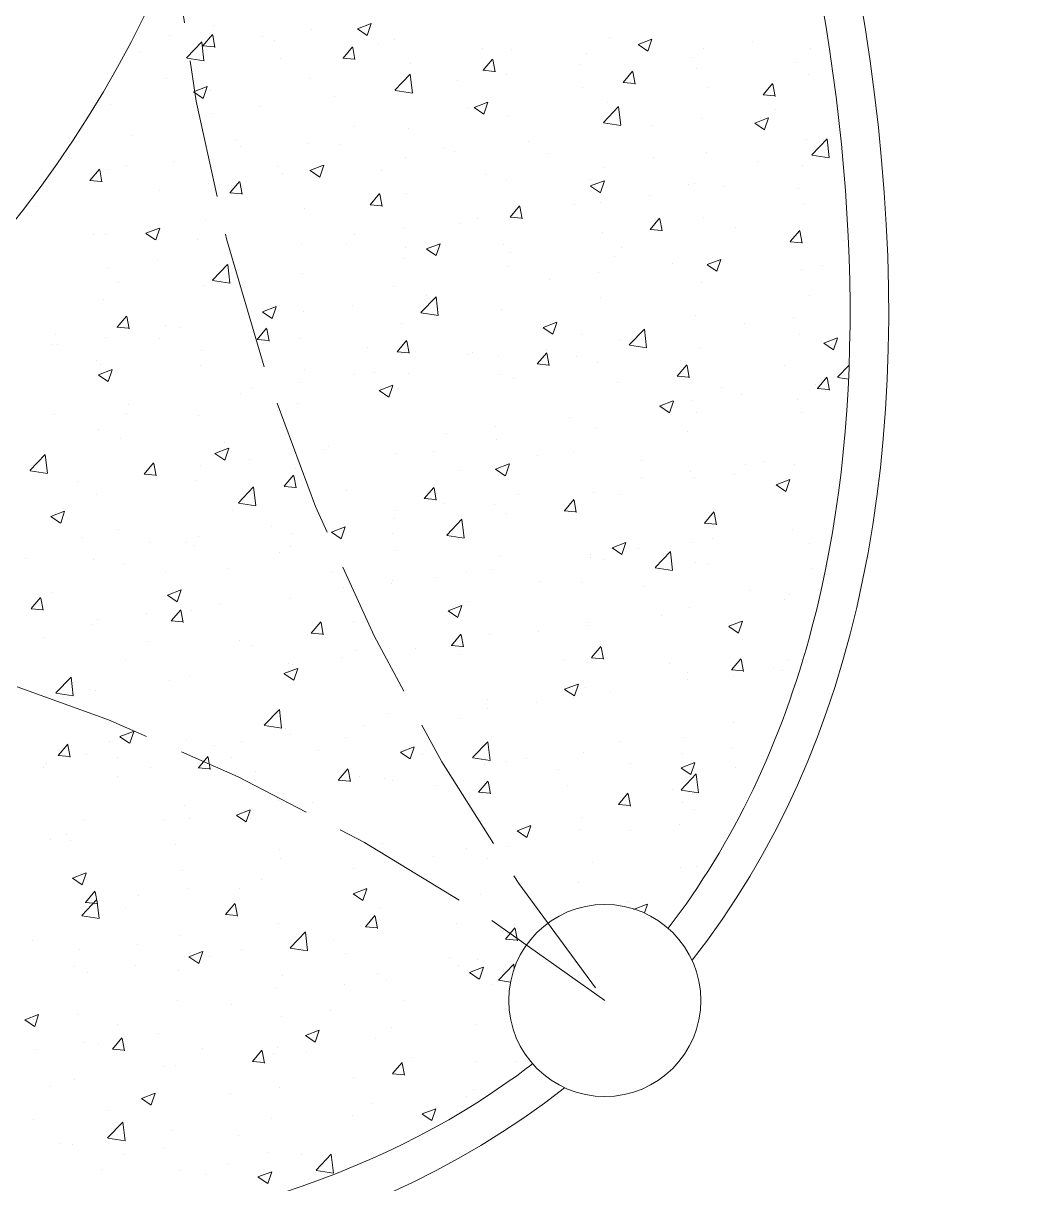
# Model space of a CAD drawing. Header units: millimetres. Extents: x 204 to 540, y 123 to 306.
# Drawn here: x 216.827 to 219.438, y 149.519 to 152.539 of the extents above; entities that cross this region are included whole.
import ezdxf

# ---------------------------------------------------------------- set-up
doc = ezdxf.new("R2010")
doc.units = ezdxf.units.MM
doc.header["$LTSCALE"] = 0.03
doc.linetypes.add('ACAD_ISO02W100', pattern=[15, 12, -3])
for name, color, linetype, lineweight in [('Detalles de pisos', 40, 'Continuous', 0), ('lockers', 253, 'Continuous', 0), ('Muros', 254, 'Continuous', 0), ('Proyeccion Trabes', 7, 'ACAD_ISO02W100', 0), ('Áreas verdes', 72, 'Continuous', 0)]:
    doc.layers.add(name, color=color, linetype=linetype, lineweight=lineweight)

msp = doc.modelspace()

# ---------------------------------------------------------------- linework, layer by layer
at = {"layer": 'Detalles de pisos'}
for start_param, end_param in [(3.200291, 4.225686), (8.340627, 9.36608)]:
    msp.add_ellipse((212.7542, 155.5825), major_axis=(-5.6569, 5.6569), ratio=0.5, start_param=start_param, end_param=end_param, dxfattribs=at)
for points, knots in [([(218.5052, 150.1843), (218.6743, 150.4046), (218.8, 150.6664), (219.0144, 151.4776), (219.0122, 152.0999), (218.7223, 153.4806), (218.435, 154.2381), (217.9602, 155.1285), (217.8938, 155.2479), (217.8245, 155.3675)], [3.207195, 3.207195, 3.207195, 3.207195, 3.424736, 3.424736, 3.7951, 3.7951, 4.165464, 4.165464, 4.222668, 4.222668, 4.222668, 4.222668]), ([(212.9692, 150.5127), (213.3021, 150.3197), (213.6341, 150.1484), (214.9129, 149.5729), (215.819, 149.3522), (217.185, 149.3626), (217.6968, 149.5094), (218.1084, 149.7985), (218.1306, 149.8148), (218.1524, 149.8315)], [8.343695, 8.343695, 8.343695, 8.343695, 8.502962, 8.502962, 8.967192, 8.967192, 9.337557, 9.337557, 9.359102, 9.359102, 9.359102, 9.359102])]:
    msp.add_open_spline(points, degree=3, knots=knots, dxfattribs=at)
at = {"layer": 'lockers'}
msp.add_arc((214.4513, 153.8854), 3, 225, 135, dxfattribs=at)
at = {"layer": 'Muros'}
msp.add_circle((218.3404, 149.9963), 0.25, dxfattribs=at)
at = {"layer": 'Proyeccion Trabes'}
for centre, radius, start, end in [((222.5246, 153.3085), 5.3364, 154.7777, 218.3646), ((215.0039, 145.6035), 5.5162, 52.7816, 114.0678)]:
    msp.add_arc(centre, radius, start, end, dxfattribs=at)
at = {"layer": 'Áreas verdes'}
for p, q in [((217.3213, 152.5324), (217.3213, 152.5324)), ((217.5772, 152.5226), (217.5772, 152.5226)), ((217.6969, 152.5249), (217.7324, 152.5385)), ((217.697, 152.5245), (217.7223, 152.5075)), ((217.7224, 152.5076), (217.7327, 152.5383)), ((218.9167, 152.5162), (218.9167, 152.5162)), ((217.2091, 152.507), (217.2091, 152.507)), ((217.2523, 152.4494), (217.2919, 152.4906)), ((217.2976, 152.442), (217.292, 152.4903)), ((217.2949, 152.4807), (217.3194, 152.5099)), ((217.326, 152.4765), (217.3202, 152.5083)), ((217.45, 152.5058), (217.45, 152.5058)), ((217.4803, 152.4955), (217.4803, 152.4955)), ((217.7514, 152.4841), (217.7514, 152.4841)), ((217.7921, 152.4983), (217.7921, 152.4983)), ((218.353, 152.5022), (218.353, 152.5022)), ((218.4269, 152.4842), (218.4625, 152.4979)), ((218.4271, 152.4839), (218.4523, 152.4668)), ((218.4525, 152.4669), (218.4628, 152.4976)), ((218.7243, 152.4908), (218.7243, 152.4908)), ((217.1292, 152.4636), (217.1292, 152.4636)), ((217.2946, 152.4805), (217.325, 152.4779)), ((217.6593, 152.4488), (217.6837, 152.478)), ((217.6904, 152.4446), (217.6845, 152.4765)), ((218.0226, 152.4726), (218.0226, 152.4726)), ((218.0964, 152.4697), (218.0964, 152.4697)), ((218.2938, 152.4612), (218.2938, 152.4612)), ((218.5971, 152.4741), (218.5971, 152.4741)), ((218.8749, 152.4731), (218.8749, 152.4731)), ((217.2526, 152.4486), (217.2978, 152.4416)), ((217.4958, 152.4475), (217.4958, 152.4475)), ((217.659, 152.4487), (217.6894, 152.446)), ((217.8356, 152.4339), (217.8356, 152.4339)), ((218.0236, 152.4169), (218.0481, 152.4461)), ((218.0548, 152.4127), (218.0489, 152.4446)), ((218.2763, 152.4319), (218.2763, 152.4319)), ((218.565, 152.4497), (218.565, 152.4497)), ((218.8362, 152.4382), (218.8362, 152.4382)), ((217.1996, 152.3966), (217.1996, 152.3966)), ((217.5717, 152.3958), (217.5717, 152.3958)), ((217.7945, 152.3653), (217.834, 152.4066)), ((217.8397, 152.358), (217.8341, 152.4062)), ((218.0234, 152.4168), (218.0537, 152.4141)), ((218.0839, 152.4065), (218.0839, 152.4065)), ((218.388, 152.385), (218.4125, 152.4142)), ((218.4191, 152.3809), (218.4133, 152.4127)), ((218.5786, 152.4222), (218.5786, 152.4222)), ((218.8715, 152.4069), (218.8715, 152.4069)), ((217.27, 152.361), (217.3056, 152.3747)), ((217.2956, 152.3437), (217.3059, 152.3744)), ((217.3152, 152.3633), (217.3152, 152.3633)), ((217.7948, 152.3646), (217.84, 152.3576)), ((217.9567, 152.3898), (217.9567, 152.3898)), ((218.2824, 152.3714), (218.2824, 152.3714)), ((218.3877, 152.3849), (218.4181, 152.3823)), ((218.6107, 152.3712), (218.6107, 152.3712)), ((218.7524, 152.3532), (218.7768, 152.3823)), ((218.7835, 152.349), (218.7776, 152.3808)), ((217.2702, 152.3607), (217.2954, 152.3437)), ((217.6359, 152.3476), (217.6359, 152.3476)), ((218.0001, 152.3204), (218.0357, 152.334)), ((218.0256, 152.3031), (218.0359, 152.3337)), ((218.3468, 152.3331), (218.3468, 152.3331)), ((218.7521, 152.353), (218.7825, 152.3504)), ((217.0543, 152.3275), (217.0543, 152.3275)), ((217.3163, 152.3055), (217.3163, 152.3055)), ((217.4435, 152.3222), (217.4435, 152.3222)), ((217.9861, 152.3205), (217.9861, 152.3205)), ((218.0002, 152.32), (218.0255, 152.303)), ((218.3366, 152.2812), (218.3762, 152.3225)), ((218.3819, 152.2739), (218.3763, 152.3221)), ((218.7831, 152.3158), (218.7831, 152.3158)), ((218.0902, 152.3005), (218.0902, 152.3005)), ((218.337, 152.2805), (218.3821, 152.2735)), ((218.4635, 152.2737), (218.4635, 152.2737)), ((218.5907, 152.2905), (218.5907, 152.2905)), ((218.7302, 152.2797), (218.7657, 152.2933)), ((218.7303, 152.2793), (218.7556, 152.2623)), ((218.7557, 152.2624), (218.766, 152.2931)), ((216.9955, 152.2632), (216.9955, 152.2632)), ((217.1102, 152.2474), (217.1102, 152.2474)), ((217.6898, 152.2697), (217.6898, 152.2697)), ((217.8294, 152.2648), (217.8294, 152.2648)), ((217.3813, 152.2359), (217.3813, 152.2359)), ((217.3936, 152.2188), (217.3936, 152.2188)), ((217.5656, 152.2267), (217.5656, 152.2267)), ((217.6525, 152.2245), (217.6525, 152.2245)), ((217.9237, 152.213), (217.9237, 152.213)), ((218.1427, 152.2315), (218.1427, 152.2315)), ((218.8653, 152.2378), (218.8653, 152.2378)), ((218.8788, 152.1972), (218.9184, 152.2384)), ((218.924, 152.1898), (218.9184, 152.238)), ((216.9461, 152.1906), (216.9461, 152.1906)), ((217.309, 152.1942), (217.309, 152.1942)), ((217.8231, 152.1894), (217.8231, 152.1894)), ((217.9503, 152.2062), (217.9503, 152.2062)), ((218.1949, 152.2016), (218.1949, 152.2016)), ((218.4661, 152.1901), (218.4661, 152.1901)), ((218.6045, 152.202), (218.6045, 152.202)), ((218.8791, 152.1964), (218.9243, 152.1894)), ((217.001, 152.1304), (217.0255, 152.1596)), ((217.0322, 152.1263), (217.0263, 152.1581)), ((217.0482, 152.1584), (217.0482, 152.1584)), ((217.0973, 152.168), (217.0973, 152.168)), ((217.2173, 152.1792), (217.2173, 152.1792)), ((217.4884, 152.1677), (217.4884, 152.1677)), ((217.5733, 152.1565), (217.6088, 152.1702)), ((217.5734, 152.1562), (217.5987, 152.1391)), ((217.5988, 152.1392), (217.6091, 152.1699)), ((217.7596, 152.1562), (217.7596, 152.1562)), ((218.3407, 152.164), (218.3407, 152.164)), ((218.7372, 152.1787), (218.7372, 152.1787)), ((218.8539, 152.17), (218.8539, 152.17)), ((217.0008, 152.1303), (217.0311, 152.1277)), ((217.3099, 152.1219), (217.3099, 152.1219)), ((217.3654, 152.0986), (217.3899, 152.1277)), ((217.3965, 152.0944), (217.3906, 152.1262)), ((217.5023, 152.1472), (217.5023, 152.1472)), ((218.0308, 152.1448), (218.0308, 152.1448)), ((218.0841, 152.1314), (218.0841, 152.1314)), ((218.302, 152.1333), (218.302, 152.1333)), ((218.3033, 152.1158), (218.3389, 152.1295)), ((218.3289, 152.0985), (218.3392, 152.1292)), ((218.5732, 152.1219), (218.5732, 152.1219)), ((217.1827, 152.1051), (217.1827, 152.1051)), ((217.3651, 152.0984), (217.3955, 152.0958)), ((217.7297, 152.0667), (217.7542, 152.0959)), ((217.7609, 152.0625), (217.755, 152.0943)), ((217.8232, 152.0957), (217.8232, 152.0957)), ((218.3035, 152.1155), (218.3287, 152.0984)), ((218.5576, 152.1191), (218.5576, 152.1191)), ((218.6494, 152.1155), (218.6494, 152.1155)), ((218.8443, 152.1104), (218.8443, 152.1104)), ((216.8619, 152.0629), (216.8619, 152.0629)), ((217.7295, 152.0666), (217.7599, 152.0639)), ((218.0941, 152.0348), (218.1186, 152.064)), ((218.1253, 152.0306), (218.1194, 152.0625)), ((218.2614, 152.0683), (218.2614, 152.0683)), ((218.3299, 152.0734), (218.3299, 152.0734)), ((218.457, 152.0901), (218.457, 152.0901)), ((218.8592, 152.0687), (218.8592, 152.0687)), ((217.5594, 152.0576), (217.5594, 152.0576)), ((218.009, 152.0311), (218.009, 152.0311)), ((218.0939, 152.0347), (218.1242, 152.032)), ((218.4585, 152.0029), (218.483, 152.0321)), ((218.4896, 151.9987), (218.4837, 152.0306)), ((218.5983, 152.0329), (218.5983, 152.0329)), ((217.1464, 151.9927), (217.182, 152.0063)), ((217.172, 151.9754), (217.1823, 152.0061)), ((217.3028, 152.0251), (217.3028, 152.0251)), ((217.8166, 152.0058), (217.8166, 152.0058)), ((217.9651, 152.0174), (217.9651, 152.0174)), ((218.4582, 152.0028), (218.4886, 152.0001)), ((218.6794, 152.0076), (218.6794, 152.0076)), ((218.8228, 151.971), (218.8473, 152.0002)), ((217.0091, 151.9892), (217.0091, 151.9892)), ((217.042, 151.9893), (217.042, 151.9893)), ((217.1466, 151.9923), (217.1718, 151.9753)), ((217.2803, 151.9777), (217.2803, 151.9777)), ((217.6895, 151.9891), (217.6895, 151.9891)), ((218.3345, 151.9948), (218.3345, 151.9948)), ((218.8226, 151.9709), (218.853, 151.9683)), ((218.854, 151.9669), (218.8481, 151.9987)), ((218.9638, 151.9741), (218.9638, 151.9741)), ((217.3686, 151.9468), (217.3686, 151.9468)), ((217.5514, 151.9663), (217.5514, 151.9663)), ((217.6689, 151.9666), (217.6689, 151.9666)), ((217.8226, 151.9548), (217.8226, 151.9548)), ((217.8765, 151.952), (217.9121, 151.9656)), ((217.8766, 151.9516), (217.9019, 151.9346)), ((217.902, 151.9347), (217.9123, 151.9654)), ((218.0779, 151.9623), (218.0779, 151.9623)), ((218.0938, 151.9434), (218.0938, 151.9434)), ((218.3831, 151.9567), (218.3831, 151.9567)), ((218.8366, 151.9573), (218.8366, 151.9573)), ((217.1762, 151.9215), (217.1762, 151.9215)), ((217.3197, 151.8705), (217.3592, 151.9117)), ((217.3649, 151.8631), (217.3593, 151.9113)), ((217.3726, 151.9157), (217.3726, 151.9157)), ((217.8171, 151.9266), (217.8171, 151.9266)), ((218.365, 151.9319), (218.365, 151.9319)), ((218.5158, 151.9151), (218.5158, 151.9151)), ((218.6066, 151.9113), (218.6421, 151.9249)), ((218.6067, 151.911), (218.632, 151.8939)), ((218.6321, 151.894), (218.6424, 151.9247)), ((218.6362, 151.9204), (218.6362, 151.9204)), ((217.0491, 151.9048), (217.0491, 151.9048)), ((217.5532, 151.8885), (217.5532, 151.8885)), ((218.0869, 151.9059), (218.0869, 151.9059)), ((218.3234, 151.8898), (218.3234, 151.8898)), ((218.853, 151.8996), (218.853, 151.8996)), ((218.9074, 151.909), (218.9074, 151.909)), ((217.0764, 151.8649), (217.0764, 151.8649)), ((217.2966, 151.8559), (217.2966, 151.8559)), ((217.32, 151.8697), (217.3652, 151.8627)), ((217.7906, 151.855), (217.7906, 151.855)), ((218.1962, 151.873), (218.1962, 151.873)), ((218.5922, 151.8638), (218.5922, 151.8638)), ((217.0358, 151.8202), (217.0358, 151.8202)), ((217.8618, 151.7864), (217.9014, 151.8276)), ((217.8754, 151.8308), (217.8754, 151.8308)), ((217.9071, 151.779), (217.9015, 151.8273)), ((218.3283, 151.8257), (218.3283, 151.8257)), ((218.8734, 151.8298), (218.8734, 151.8298)), ((217.4497, 151.7881), (217.4852, 151.8018)), ((217.4752, 151.7708), (217.4855, 151.8015)), ((217.4943, 151.8042), (217.4943, 151.8042)), ((217.5558, 151.7887), (217.5558, 151.7887)), ((217.683, 151.8054), (217.683, 151.8054)), ((218.0717, 151.7932), (218.0717, 151.7932)), ((217.0715, 151.7483), (217.096, 151.7775)), ((217.1026, 151.7442), (217.0968, 151.776)), ((217.4498, 151.7878), (217.4751, 151.7708)), ((217.8621, 151.7856), (217.9073, 151.7786)), ((218.1797, 151.7474), (218.2153, 151.7611)), ((218.2053, 151.7301), (218.2156, 151.7608)), ((218.5771, 151.779), (218.5771, 151.779)), ((218.8301, 151.7737), (218.8301, 151.7737)), ((216.9102, 151.7296), (216.9102, 151.7296)), ((217.0712, 151.7482), (217.1016, 151.7455)), ((217.1981, 151.7533), (217.1981, 151.7533)), ((217.235, 151.7465), (217.235, 151.7465)), ((217.4359, 151.7164), (217.4603, 151.7456)), ((217.467, 151.7123), (217.4611, 151.7441)), ((217.8109, 151.7574), (217.8109, 151.7574)), ((218.1799, 151.7471), (218.2051, 151.7301)), ((218.2809, 151.7281), (218.2809, 151.7281)), ((218.404, 151.7023), (218.4435, 151.7435)), ((218.4492, 151.6949), (218.4436, 151.7432)), ((218.703, 151.757), (218.703, 151.757)), ((218.8468, 151.7305), (218.8468, 151.7305)), ((216.9018, 151.7025), (216.9018, 151.7025)), ((216.9154, 151.7044), (216.9154, 151.7044)), ((217.0426, 151.7211), (217.0426, 151.7211)), ((217.1813, 151.7181), (217.1813, 151.7181)), ((217.4356, 151.7163), (217.466, 151.7137)), ((217.4525, 151.7067), (217.4525, 151.7067)), ((217.547, 151.7194), (217.547, 151.7194)), ((217.8002, 151.6846), (217.8247, 151.7138)), ((217.8314, 151.6804), (217.8255, 151.7122)), ((218.3821, 151.7147), (218.3821, 151.7147)), ((218.4043, 151.7015), (218.4495, 151.6945)), ((218.9098, 151.7068), (218.9454, 151.7204)), ((218.9099, 151.7064), (218.9352, 151.6894)), ((218.9353, 151.6895), (218.9456, 151.7202)), ((217.2904, 151.6868), (217.2904, 151.6868)), ((217.7237, 151.6952), (217.7237, 151.6952)), ((217.8, 151.6844), (217.8303, 151.6818)), ((217.9846, 151.6773), (217.9846, 151.6773)), ((217.9949, 151.6838), (217.9949, 151.6838)), ((218.0626, 151.6727), (218.0626, 151.6727)), ((218.1646, 151.6527), (218.1891, 151.6819)), ((218.1897, 151.6894), (218.1897, 151.6894)), ((218.1957, 151.6485), (218.1899, 151.6804)), ((218.2661, 151.6723), (218.2661, 151.6723)), ((218.586, 151.6947), (218.586, 151.6947)), ((217.0173, 151.6614), (217.0173, 151.6614)), ((217.0228, 151.6243), (217.0584, 151.6379)), ((217.0296, 151.6511), (217.0296, 151.6511)), ((217.0484, 151.607), (217.0587, 151.6377)), ((217.2885, 151.6499), (217.2885, 151.6499)), ((217.5596, 151.6384), (217.5596, 151.6384)), ((218.1643, 151.6526), (218.1947, 151.6499)), ((218.3221, 151.6566), (218.3221, 151.6566)), ((218.529, 151.6208), (218.5535, 151.65)), ((218.5372, 151.6608), (218.5372, 151.6608)), ((218.5601, 151.6166), (218.5542, 151.6485)), ((218.8084, 151.6494), (218.8084, 151.6494)), ((218.9461, 151.6182), (218.9759, 151.6493)), ((217.023, 151.6239), (217.0482, 151.6069)), ((217.6883, 151.6264), (217.6883, 151.6264)), ((217.7417, 151.6304), (217.7417, 151.6304)), ((217.8308, 151.627), (217.8308, 151.627)), ((218.0655, 151.6241), (218.0655, 151.6241)), ((218.102, 151.6155), (218.102, 151.6155)), ((218.5287, 151.6207), (218.5591, 151.618)), ((218.8933, 151.5889), (218.9178, 151.6181)), ((218.9245, 151.5847), (218.9186, 151.6166)), ((218.9465, 151.6175), (218.9745, 151.6131)), ((217.4222, 151.5883), (217.4222, 151.5883)), ((217.5494, 151.6051), (217.5494, 151.6051)), ((217.7529, 151.5836), (217.7885, 151.5973)), ((217.753, 151.5833), (217.7783, 151.5662)), ((217.7784, 151.5663), (217.7887, 151.597)), ((217.8047, 151.5883), (217.8047, 151.5883)), ((218.3732, 151.6041), (218.3732, 151.6041)), ((218.6444, 151.5926), (218.6444, 151.5926)), ((218.8889, 151.5987), (218.8889, 151.5987)), ((218.8931, 151.5888), (218.9234, 151.5862)), ((218.9155, 151.5812), (218.9155, 151.5812)), ((217.3921, 151.5756), (217.3921, 151.5756)), ((217.5409, 151.5502), (217.5409, 151.5502)), ((218.483, 151.5429), (218.5185, 151.5566)), ((218.5085, 151.5256), (218.5188, 151.5563)), ((218.5693, 151.5566), (218.5693, 151.5566)), ((218.6965, 151.5733), (218.6965, 151.5733)), ((218.8406, 151.5614), (218.8406, 151.5614)), ((216.909, 151.5208), (216.909, 151.5208)), ((217.0958, 151.5247), (217.0958, 151.5247)), ((217.1014, 151.5461), (217.1014, 151.5461)), ((217.2843, 151.5177), (217.2843, 151.5177)), ((218.4831, 151.5426), (218.5083, 151.5255)), ((218.5798, 151.5256), (218.5798, 151.5256)), ((218.8524, 151.5267), (218.8524, 151.5267)), ((218.0561, 151.489), (218.0561, 151.489)), ((218.2485, 151.5144), (218.2485, 151.5144)), ((218.316, 151.4875), (218.316, 151.4875)), ((217.0234, 151.482), (217.0234, 151.482)), ((217.0803, 151.4599), (217.0803, 151.4599)), ((217.9289, 151.4723), (217.9289, 151.4723)), ((218.5562, 151.4759), (218.5562, 151.4759)), ((217.3261, 151.4198), (217.3616, 151.4334)), ((217.3515, 151.4485), (217.3515, 151.4485)), ((217.3516, 151.4025), (217.3619, 151.4332)), ((217.6081, 151.4301), (217.6081, 151.4301)), ((217.6226, 151.437), (217.6226, 151.437)), ((218.0594, 151.455), (218.0594, 151.455)), ((216.8449, 151.3756), (216.8844, 151.4169)), ((216.8901, 151.3683), (216.8845, 151.4165)), ((217.3262, 151.4194), (217.3515, 151.4024)), ((217.4157, 151.4047), (217.4157, 151.4047)), ((217.7985, 151.4192), (217.7985, 151.4192)), ((217.8938, 151.4255), (217.8938, 151.4255)), ((218.165, 151.4141), (218.165, 151.4141)), ((218.2599, 151.425), (218.2599, 151.425)), ((218.4362, 151.4026), (218.4362, 151.4026)), ((218.7553, 151.3983), (218.7553, 151.3983)), ((216.8452, 151.3749), (216.8904, 151.3679)), ((217.1417, 151.3661), (217.1721, 151.3634)), ((217.142, 151.3662), (217.1665, 151.3954)), ((217.1731, 151.362), (217.1672, 151.3939)), ((217.2885, 151.388), (217.2885, 151.388)), ((217.5347, 151.3811), (217.5347, 151.3811)), ((217.9636, 151.3742), (217.9636, 151.3742)), ((218.0561, 151.3791), (218.0917, 151.3927)), ((218.0562, 151.3787), (218.0815, 151.3617)), ((218.0817, 151.3618), (218.092, 151.3925)), ((218.5629, 151.373), (218.5629, 151.373)), ((218.7074, 151.3912), (218.7074, 151.3912)), ((218.8345, 151.3923), (218.8345, 151.3923)), ((216.9677, 151.3457), (216.9677, 151.3457)), ((217.2781, 151.3486), (217.2781, 151.3486)), ((217.5063, 151.3343), (217.5308, 151.3635)), ((217.5375, 151.3302), (217.5316, 151.362)), ((218.4357, 151.3562), (218.4357, 151.3562)), ((218.5736, 151.3565), (218.5736, 151.3565)), ((218.6779, 151.3643), (218.6779, 151.3643)), ((218.7862, 151.3384), (218.8218, 151.352)), ((218.7863, 151.338), (218.8116, 151.321)), ((218.8117, 151.3211), (218.822, 151.3518)), ((217.0173, 151.3128), (217.0173, 151.3128)), ((217.387, 151.2915), (217.4266, 151.3328)), ((217.4323, 151.2842), (217.4267, 151.3324)), ((217.5061, 151.3342), (217.5365, 151.3316)), ((217.6674, 151.3233), (217.6674, 151.3233)), ((217.8707, 151.3025), (217.8952, 151.3316)), ((217.9019, 151.2983), (217.896, 151.3301)), ((218.1149, 151.314), (218.1149, 151.314)), ((218.3098, 151.3184), (218.3098, 151.3184)), ((218.3816, 151.3135), (218.3816, 151.3135)), ((217.3873, 151.2908), (217.4325, 151.2838)), ((217.8705, 151.3023), (217.9008, 151.2997)), ((217.9225, 151.2887), (217.9225, 151.2887)), ((218.0532, 151.2859), (218.0532, 151.2859)), ((218.2351, 151.2706), (218.2596, 151.2998)), ((218.2662, 151.2664), (218.2603, 151.2982)), ((216.8992, 151.2559), (216.9348, 151.2696)), ((216.8994, 151.2556), (216.9246, 151.2385)), ((216.9248, 151.2386), (216.9351, 151.2693)), ((217.3711, 151.2724), (217.3711, 151.2724)), ((217.7924, 151.2501), (217.7924, 151.2501)), ((217.7953, 151.2719), (217.7953, 151.2719)), ((217.9292, 151.2074), (217.9687, 151.2487)), ((217.9744, 151.2001), (217.9688, 151.2483)), ((218.0854, 151.2626), (218.0854, 151.2626)), ((218.2348, 151.2705), (218.2652, 151.2678)), ((218.5995, 151.2387), (218.6239, 151.2679)), ((218.6306, 151.2345), (218.6247, 151.2664)), ((217.0749, 151.2216), (217.0749, 151.2216)), ((217.4745, 151.2297), (217.4745, 151.2297)), ((217.6293, 151.2152), (217.6649, 151.2289)), ((217.6294, 151.2149), (217.6547, 151.1978)), ((217.6548, 151.1979), (217.6651, 151.2286)), ((218.5992, 151.2386), (218.6296, 151.2359)), ((218.8283, 151.2231), (218.8283, 151.2231)), ((216.9814, 151.2003), (216.9814, 151.2003)), ((217.1549, 151.1876), (217.1549, 151.1876)), ((217.2525, 151.1889), (217.2525, 151.1889)), ((217.2821, 151.2044), (217.2821, 151.2044)), ((217.5285, 151.212), (217.5285, 151.212)), ((217.7891, 151.2118), (217.7891, 151.2118)), ((217.9295, 151.2067), (217.9747, 151.1997)), ((218.3594, 151.1745), (218.3949, 151.1882)), ((218.3849, 151.1572), (218.3952, 151.1879)), ((218.5674, 151.1874), (218.5674, 151.1874)), ((218.6216, 151.198), (218.6216, 151.198)), ((218.8719, 151.1865), (218.8719, 151.1865)), ((217.2719, 151.1795), (217.2719, 151.1795)), ((217.4928, 151.1609), (217.4928, 151.1609)), ((217.5237, 151.1774), (217.5237, 151.1774)), ((217.7949, 151.166), (217.7949, 151.166)), ((218.0661, 151.1545), (218.0661, 151.1545)), ((218.3021, 151.1559), (218.3021, 151.1559)), ((218.3595, 151.1742), (218.3847, 151.1572)), ((218.4292, 151.1726), (218.4292, 151.1726)), ((218.4713, 151.1234), (218.5109, 151.1646)), ((218.5166, 151.116), (218.511, 151.1642)), ((216.8341, 151.1454), (216.8341, 151.1454)), ((217.0111, 151.1437), (217.0111, 151.1437)), ((217.0885, 151.1321), (217.0885, 151.1321)), ((218.3036, 151.1493), (218.3036, 151.1493)), ((218.3373, 151.143), (218.3373, 151.143)), ((218.5756, 151.1357), (218.5756, 151.1357)), ((218.6084, 151.1316), (218.6084, 151.1316)), ((217.1966, 151.1101), (217.1966, 151.1101)), ((217.3596, 151.1206), (217.3596, 151.1206)), ((217.6308, 151.1092), (217.6308, 151.1092)), ((217.902, 151.0977), (217.902, 151.0977)), ((217.9812, 151.1136), (217.9812, 151.1136)), ((218.047, 151.1168), (218.047, 151.1168)), ((218.4716, 151.1226), (218.5168, 151.1156)), ((218.8796, 151.1201), (218.8796, 151.1201)), ((217.2025, 151.0514), (217.238, 151.065)), ((217.228, 151.0341), (217.2383, 151.0648)), ((217.6617, 151.0716), (217.6617, 151.0716)), ((217.7862, 151.081), (217.7862, 151.081)), ((217.7888, 151.0883), (217.7888, 151.0883)), ((218.1732, 151.0863), (218.1732, 151.0863)), ((218.2794, 151.0848), (218.2794, 151.0848)), ((218.4444, 151.0748), (218.4444, 151.0748)), ((216.8481, 151.016), (216.8726, 151.0452)), ((216.8792, 151.0118), (216.8734, 151.0436)), ((216.9003, 151.0592), (216.9003, 151.0592)), ((217.2026, 151.051), (217.2279, 151.034)), ((217.5223, 151.0429), (217.5223, 151.0429)), ((217.9831, 151.034), (217.9831, 151.034)), ((218.7155, 151.0633), (218.7155, 151.0633)), ((218.8088, 151.0398), (218.8088, 151.0398)), ((218.8221, 151.054), (218.8221, 151.054)), ((216.8478, 151.0159), (216.8782, 151.0132)), ((217.1484, 151.004), (217.1484, 151.004)), ((217.2125, 150.9841), (217.237, 151.0133)), ((217.2436, 150.9799), (217.2377, 151.0118)), ((217.2657, 151.0104), (217.2657, 151.0104)), ((217.3408, 151.0293), (217.3408, 151.0293)), ((217.9325, 151.0107), (217.9681, 151.0243)), ((217.9326, 151.0104), (217.9579, 150.9933)), ((217.9581, 150.9934), (217.9684, 151.0241)), ((218.5613, 151.0183), (218.5613, 151.0183)), ((217.0049, 150.9746), (217.0049, 150.9746)), ((217.0213, 150.9873), (217.0213, 150.9873)), ((217.2122, 150.984), (217.2426, 150.9813)), ((217.5768, 150.9522), (217.6013, 150.9814)), ((217.608, 150.948), (217.6021, 150.9799)), ((217.6869, 150.9831), (217.6869, 150.9831)), ((218.2974, 150.9802), (218.2974, 150.9802)), ((218.488, 150.9976), (218.488, 150.9976)), ((218.6626, 150.97), (218.6981, 150.9837)), ((218.6881, 150.9527), (218.6984, 150.9834)), ((217.5766, 150.9521), (217.6069, 150.9494)), ((217.9412, 150.9203), (217.9657, 150.9495)), ((217.9723, 150.9162), (217.9665, 150.948)), ((218.0408, 150.9477), (218.0408, 150.9477)), ((218.1684, 150.9555), (218.1684, 150.9555)), ((218.2956, 150.9723), (218.2956, 150.9723)), ((218.6627, 150.9697), (218.688, 150.9526)), ((216.8803, 150.9421), (216.8803, 150.9421)), ((217.1515, 150.9306), (217.1515, 150.9306)), ((217.3906, 150.9323), (217.3906, 150.9323)), ((217.4226, 150.9192), (217.4226, 150.9192)), ((217.8476, 150.9133), (217.8476, 150.9133)), ((217.9409, 150.9202), (217.9713, 150.9176)), ((218.3056, 150.8885), (218.3301, 150.9177)), ((218.3367, 150.8843), (218.3308, 150.9161)), ((217.6552, 150.888), (217.6552, 150.888)), ((217.6938, 150.9077), (217.6938, 150.9077)), ((217.78, 150.9119), (217.78, 150.9119)), ((217.965, 150.8963), (217.965, 150.8963)), ((218.2362, 150.8848), (218.2362, 150.8848)), ((218.3053, 150.8883), (218.3357, 150.8857)), ((218.6699, 150.8566), (218.6944, 150.8858)), ((218.7011, 150.8524), (218.6952, 150.8842)), ((218.8159, 150.8849), (218.8159, 150.8849)), ((218.8509, 150.8834), (218.8509, 150.8834)), ((217.0943, 150.8814), (217.0943, 150.8814)), ((217.5057, 150.8468), (217.5413, 150.8605)), ((217.5162, 150.8738), (217.5162, 150.8738)), ((217.528, 150.8712), (217.528, 150.8712)), ((217.5312, 150.8295), (217.5415, 150.8602)), ((218.5074, 150.8734), (218.5074, 150.8734)), ((218.6697, 150.8565), (218.7, 150.8538)), ((218.7786, 150.8619), (218.7786, 150.8619)), ((218.8023, 150.8562), (218.8023, 150.8562)), ((216.9122, 150.7967), (216.9518, 150.8379)), ((216.9575, 150.7893), (216.9518, 150.8376)), ((217.2072, 150.829), (217.2072, 150.829)), ((217.2596, 150.8413), (217.2596, 150.8413)), ((217.5058, 150.8465), (217.5311, 150.8295)), ((218.5547, 150.8326), (218.5547, 150.8326)), ((218.5551, 150.8492), (218.5551, 150.8492)), ((218.6752, 150.8395), (218.6752, 150.8395)), ((216.9125, 150.7959), (216.9577, 150.7889)), ((216.9987, 150.8055), (216.9987, 150.8055)), ((217.0148, 150.8036), (217.0148, 150.8036)), ((218.2357, 150.8062), (218.2713, 150.8198)), ((218.2359, 150.8058), (218.2611, 150.7888)), ((218.2613, 150.7889), (218.2716, 150.8196)), ((218.2912, 150.8111), (218.2912, 150.8111)), ((218.3543, 150.7972), (218.3543, 150.7972)), ((216.8876, 150.7869), (216.8876, 150.7869)), ((218.0346, 150.7786), (218.0346, 150.7786)), ((218.1619, 150.7719), (218.1619, 150.7719)), ((218.2584, 150.7817), (218.2584, 150.7817)), ((217.4544, 150.7126), (217.4939, 150.7538)), ((217.4996, 150.7052), (217.494, 150.7535)), ((217.7738, 150.7428), (217.7738, 150.7428)), ((218.0348, 150.7552), (218.0348, 150.7552)), ((217.4547, 150.7118), (217.4999, 150.7048)), ((217.51, 150.7047), (217.51, 150.7047)), ((217.7139, 150.7129), (217.7139, 150.7129)), ((217.9621, 150.7309), (217.9621, 150.7309)), ((218.6764, 150.721), (218.6764, 150.721)), ((217.0525, 150.6711), (217.0525, 150.6711)), ((217.0789, 150.683), (217.1144, 150.6967)), ((217.079, 150.6827), (217.1042, 150.6656)), ((217.1044, 150.6657), (217.1147, 150.6964)), ((217.2534, 150.6722), (217.2534, 150.6722)), ((217.5216, 150.6876), (217.5216, 150.6876)), ((217.6659, 150.68), (217.6659, 150.68)), ((218.5489, 150.6801), (218.5489, 150.6801)), ((216.9186, 150.6339), (216.9431, 150.663)), ((216.9497, 150.6297), (216.9438, 150.6615)), ((217.3237, 150.6596), (217.3237, 150.6596)), ((217.3944, 150.6709), (217.3944, 150.6709)), ((217.5949, 150.6481), (217.5949, 150.6481)), ((217.8089, 150.6423), (217.8445, 150.656)), ((217.809, 150.642), (217.8343, 150.6249)), ((217.8344, 150.625), (217.8447, 150.6557)), ((217.9965, 150.6285), (218.0361, 150.6698)), ((218.0418, 150.6211), (218.0362, 150.6694)), ((218.2851, 150.642), (218.2851, 150.642)), ((218.3801, 150.6702), (218.3801, 150.6702)), ((218.6687, 150.6559), (218.6687, 150.6559)), ((216.8885, 150.6143), (216.8885, 150.6143)), ((216.9183, 150.6337), (216.9487, 150.6311)), ((216.9926, 150.6364), (216.9926, 150.6364)), ((217.0736, 150.6286), (217.0736, 150.6286)), ((217.2829, 150.602), (217.3074, 150.6312)), ((217.3141, 150.5978), (217.3082, 150.6297)), ((217.3696, 150.6292), (217.3696, 150.6292)), ((217.8661, 150.6367), (217.8661, 150.6367)), ((217.9968, 150.6278), (218.042, 150.6207)), ((218.0839, 150.6193), (218.0839, 150.6193)), ((218.1373, 150.6252), (218.1373, 150.6252)), ((218.4084, 150.6138), (218.4084, 150.6138)), ((218.539, 150.6016), (218.5745, 150.6153)), ((218.5415, 150.6391), (218.5415, 150.6391)), ((218.5645, 150.5843), (218.5748, 150.615)), ((216.8812, 150.6033), (216.8812, 150.6033)), ((217.1597, 150.6028), (217.1597, 150.6028)), ((217.2827, 150.6019), (217.3131, 150.5992)), ((217.4308, 150.5914), (217.4308, 150.5914)), ((217.6473, 150.5701), (217.6718, 150.5993)), ((217.6785, 150.5659), (217.6726, 150.5978)), ((218.0285, 150.6094), (218.0285, 150.6094)), ((218.2207, 150.5969), (218.2207, 150.5969)), ((218.5387, 150.5444), (218.5782, 150.5857)), ((218.5391, 150.6013), (218.5644, 150.5843)), ((218.5839, 150.5371), (218.5783, 150.5853)), ((218.6796, 150.6023), (218.6796, 150.6023)), ((217.0734, 150.5783), (217.0734, 150.5783)), ((217.6471, 150.57), (217.6774, 150.5673)), ((217.702, 150.5799), (217.702, 150.5799)), ((217.7676, 150.5737), (217.7676, 150.5737)), ((217.7876, 150.5685), (217.7876, 150.5685)), ((217.9011, 150.5548), (217.9011, 150.5548)), ((217.9732, 150.5685), (217.9732, 150.5685)), ((218.0117, 150.5382), (218.0362, 150.5674)), ((218.0283, 150.5715), (218.0283, 150.5715)), ((218.0428, 150.534), (218.0369, 150.5659)), ((218.2444, 150.557), (218.2444, 150.557)), ((217.5038, 150.5356), (217.5038, 150.5356)), ((218.0114, 150.5381), (218.0418, 150.5354)), ((218.3761, 150.5064), (218.4005, 150.5355)), ((218.4072, 150.5022), (218.4013, 150.534)), ((218.5156, 150.5455), (218.5156, 150.5455)), ((218.539, 150.5437), (218.5842, 150.5367)), ((217.2472, 150.5031), (217.2472, 150.5031)), ((217.3821, 150.4785), (217.4177, 150.4921)), ((217.4076, 150.4612), (217.4179, 150.4919)), ((217.4913, 150.5176), (217.4913, 150.5176)), ((217.5803, 150.5126), (217.5803, 150.5126)), ((218.3758, 150.5062), (218.4062, 150.5036)), ((218.5427, 150.5109), (218.5427, 150.5109)), ((218.5741, 150.4924), (218.5741, 150.4924)), ((216.9864, 150.4673), (216.9864, 150.4673)), ((217.1951, 150.4668), (217.1951, 150.4668)), ((217.2607, 150.4705), (217.2607, 150.4705)), ((217.3822, 150.4781), (217.4075, 150.4611)), ((217.3879, 150.4872), (217.3879, 150.4872)), ((218.2789, 150.4729), (218.2789, 150.4729)), ((218.0223, 150.4403), (218.0223, 150.4403)), ((218.1121, 150.4378), (218.1477, 150.4514)), ((218.1123, 150.4375), (218.1375, 150.4204)), ((218.1377, 150.4205), (218.148, 150.4512)), ((218.2779, 150.4416), (218.2779, 150.4416)), ((218.4079, 150.4387), (218.4079, 150.4387)), ((218.5351, 150.4555), (218.5351, 150.4555)), ((216.8988, 150.4159), (216.8988, 150.4159)), ((216.9399, 150.4283), (216.9399, 150.4283)), ((216.9515, 150.4128), (216.9515, 150.4128)), ((217.2227, 150.4014), (217.2227, 150.4014)), ((217.7615, 150.4046), (217.7615, 150.4046)), ((217.4938, 150.3899), (217.4938, 150.3899)), ((217.765, 150.3785), (217.765, 150.3785)), ((217.8947, 150.3712), (217.8947, 150.3712)), ((217.9816, 150.3907), (217.9816, 150.3907)), ((218.0871, 150.3965), (218.0871, 150.3965)), ((217.4976, 150.3665), (217.4976, 150.3665)), ((217.6854, 150.3399), (217.6854, 150.3399)), ((217.7675, 150.3544), (217.7675, 150.3544)), ((218.0362, 150.367), (218.0362, 150.367)), ((218.3074, 150.3556), (218.3074, 150.3556)), ((218.5366, 150.3418), (218.5366, 150.3418)), ((218.5786, 150.3441), (218.5786, 150.3441)), ((216.9552, 150.3146), (216.9908, 150.3283)), ((216.9554, 150.3143), (216.9806, 150.2972)), ((216.9808, 150.2973), (216.9911, 150.328)), ((217.241, 150.334), (217.241, 150.334)), ((217.4467, 150.3122), (217.4467, 150.3122)), ((216.9802, 150.2982), (216.9802, 150.2982)), ((216.9891, 150.2517), (217.0136, 150.2809)), ((217.0202, 150.2476), (217.0143, 150.2794)), ((217.2543, 150.2869), (217.2543, 150.2869)), ((217.3891, 150.289), (217.3891, 150.289)), ((217.6853, 150.2739), (217.7209, 150.2876)), ((217.7108, 150.2566), (217.7211, 150.2873)), ((218.2727, 150.3037), (218.2727, 150.3037)), ((216.9796, 150.2177), (217.0191, 150.259)), ((216.9888, 150.2516), (217.0192, 150.249)), ((217.0248, 150.2104), (217.0192, 150.2586)), ((217.1271, 150.2701), (217.1271, 150.2701)), ((217.3534, 150.2199), (217.3779, 150.2491)), ((217.6854, 150.2736), (217.7107, 150.2566)), ((218.0161, 150.2712), (218.0161, 150.2712)), ((218.4014, 150.2551), (218.4014, 150.2551)), ((217.0928, 150.2381), (217.0928, 150.2381)), ((217.3532, 150.2197), (217.3835, 150.2171)), ((217.3846, 150.2157), (217.3787, 150.2475)), ((217.7553, 150.2355), (217.7553, 150.2355)), ((218.2743, 150.2384), (218.2743, 150.2384)), ((218.4154, 150.2333), (218.4509, 150.2469)), ((218.4436, 150.224), (218.4512, 150.2467)), ((216.9799, 150.217), (217.0251, 150.21)), ((217.4914, 150.1974), (217.4914, 150.1974)), ((217.7176, 150.1879), (217.7479, 150.1852)), ((217.7178, 150.188), (217.7423, 150.2172)), ((217.7489, 150.1838), (217.7431, 150.2157)), ((217.9534, 150.1961), (217.9534, 150.1961)), ((217.2348, 150.1648), (217.2348, 150.1648)), ((217.5217, 150.1337), (217.5613, 150.1749)), ((217.567, 150.1263), (217.5614, 150.1745)), ((217.761, 150.1708), (217.761, 150.1708)), ((218.0822, 150.1561), (218.1067, 150.1853)), ((218.1133, 150.1519), (218.1074, 150.1838)), ((216.8526, 150.1533), (216.8526, 150.1533)), ((216.974, 150.1291), (216.974, 150.1291)), ((217.1237, 150.1418), (217.1237, 150.1418)), ((217.3949, 150.1303), (217.3949, 150.1303)), ((217.522, 150.1329), (217.5672, 150.1259)), ((217.6339, 150.1541), (217.6339, 150.1541)), ((218.0819, 150.156), (218.1123, 150.1533)), ((217.2585, 150.1101), (217.294, 150.1237)), ((217.2586, 150.1098), (217.2839, 150.0927)), ((217.284, 150.0928), (217.2943, 150.1235)), ((217.313, 150.1118), (217.313, 150.1118)), ((217.6661, 150.1189), (217.6661, 150.1189)), ((217.9373, 150.1074), (217.9373, 150.1074)), ((218.0099, 150.1021), (218.0099, 150.1021)), ((216.9597, 150.085), (216.9597, 150.085)), ((216.9935, 150.0698), (216.9935, 150.0698)), ((217.1206, 150.0865), (217.1206, 150.0865)), ((217.2308, 150.0736), (217.2308, 150.0736)), ((217.9606, 150.0876), (217.9606, 150.0876)), ((217.9885, 150.0694), (218.0241, 150.0831)), ((217.9887, 150.0691), (218.0139, 150.052)), ((218.0141, 150.0521), (218.0244, 150.0828)), ((218.0639, 150.0496), (218.1034, 150.0908)), ((218.1047, 150.0798), (218.1035, 150.0905)), ((217.502, 150.0621), (217.502, 150.0621)), ((217.6644, 150.0367), (217.6644, 150.0367)), ((217.7491, 150.0663), (217.7491, 150.0663)), ((217.7732, 150.0506), (217.7732, 150.0506)), ((218.0444, 150.0392), (218.0444, 150.0392)), ((218.0642, 150.0488), (218.095, 150.044)), ((217.4853, 150.0283), (217.4853, 150.0283)), ((217.2287, 149.9957), (217.2287, 149.9957)), ((217.3681, 149.9859), (217.3681, 149.9859)), ((217.8198, 149.9958), (217.8198, 149.9958)), ((216.8316, 149.9462), (216.8672, 149.9599)), ((216.8572, 149.9289), (216.8675, 149.9596)), ((216.9678, 149.96), (216.9678, 149.96)), ((217.5002, 149.9537), (217.5002, 149.9537)), ((217.6274, 149.9705), (217.6274, 149.9705)), ((218.0824, 149.9761), (218.0824, 149.9761)), ((216.8318, 149.9459), (216.857, 149.9289)), ((217.0719, 149.935), (217.0719, 149.935)), ((217.5617, 149.9056), (217.5973, 149.9192)), ((217.5872, 149.8883), (217.5975, 149.919)), ((217.7861, 149.9252), (217.7861, 149.9252)), ((218.0038, 149.933), (218.0038, 149.933)), ((216.987, 149.8861), (216.987, 149.8861)), ((217.0596, 149.8696), (217.084, 149.8988)), ((217.0907, 149.8655), (217.0848, 149.8973)), ((217.1794, 149.9115), (217.1794, 149.9115)), ((217.5618, 149.9052), (217.5871, 149.8882)), ((217.7429, 149.8972), (217.7429, 149.8972)), ((216.8598, 149.8694), (216.8598, 149.8694)), ((217.0227, 149.8836), (217.0227, 149.8836)), ((217.0593, 149.8695), (217.0897, 149.8669)), ((217.2938, 149.8721), (217.2938, 149.8721)), ((217.4239, 149.8378), (217.4484, 149.8669)), ((217.455, 149.8336), (217.4492, 149.8654)), ((217.4791, 149.8591), (217.4791, 149.8591)), ((217.4898, 149.8744), (217.4898, 149.8744)), ((217.565, 149.8607), (217.565, 149.8607)), ((217.2225, 149.8266), (217.2225, 149.8266)), ((217.4237, 149.8376), (217.454, 149.835)), ((217.7883, 149.8059), (217.8128, 149.8351)), ((217.8194, 149.8017), (217.8135, 149.8335)), ((217.8362, 149.8492), (217.8362, 149.8492)), ((218.007, 149.8377), (218.007, 149.8377)), ((218.1074, 149.8377), (218.1074, 149.8377)), ((218.1341, 149.8544), (218.1341, 149.8544)), ((217.1936, 149.8235), (217.1936, 149.8235)), ((217.6861, 149.7954), (217.6861, 149.7954)), ((217.788, 149.8058), (217.8184, 149.8031)), ((216.8973, 149.7726), (216.8973, 149.7726)), ((216.9617, 149.7909), (216.9617, 149.7909)), ((217.4938, 149.7701), (217.4938, 149.7701)), ((217.1349, 149.7417), (217.1704, 149.7554)), ((217.135, 149.7414), (217.1603, 149.7243)), ((217.1604, 149.7244), (217.1707, 149.7551)), ((217.3666, 149.7534), (217.3666, 149.7534)), ((217.9801, 149.7474), (217.9801, 149.7474)), ((217.9976, 149.7639), (217.9976, 149.7639)), ((217.0458, 149.7111), (217.0458, 149.7111)), ((217.7368, 149.7281), (217.7368, 149.7281)), ((217.8649, 149.701), (217.9005, 149.7147)), ((217.8905, 149.6837), (217.9008, 149.7144)), ((216.8534, 149.6858), (216.8534, 149.6858)), ((217.0469, 149.6388), (217.0865, 149.68)), ((217.0922, 149.6314), (217.0865, 149.6797)), ((217.4729, 149.69), (217.4729, 149.69)), ((217.6839, 149.6966), (217.6839, 149.6966)), ((217.8651, 149.7007), (217.8903, 149.6837)), ((217.2163, 149.6575), (217.2163, 149.6575)), ((217.3876, 149.6457), (217.3876, 149.6457)), ((216.9237, 149.624), (216.9237, 149.624)), ((216.9555, 149.6217), (216.9555, 149.6217)), ((217.0472, 149.6381), (217.0924, 149.631)), ((217.0913, 149.5949), (217.0913, 149.5949)), ((217.1949, 149.6125), (217.1949, 149.6125)), ((217.4661, 149.6011), (217.4661, 149.6011)), ((217.5525, 149.5951), (217.5525, 149.5951)), ((217.5891, 149.5547), (217.6286, 149.596)), ((217.6343, 149.5474), (217.6287, 149.5956)), ((217.7373, 149.5896), (217.7373, 149.5896)), ((217.0309, 149.5558), (217.0309, 149.5558)), ((217.3601, 149.5697), (217.3601, 149.5697)), ((217.5894, 149.554), (217.6346, 149.547)), ((217.2329, 149.553), (217.2329, 149.553)), ((217.302, 149.5443), (217.302, 149.5443)), ((217.4381, 149.5372), (217.4737, 149.5508)), ((217.4382, 149.5369), (217.4635, 149.5198)), ((217.4636, 149.5199), (217.4739, 149.5506)), ((217.5732, 149.5328), (217.5732, 149.5328)), ((217.4667, 149.5209), (217.4667, 149.5209))]:
    msp.add_line(p, q, dxfattribs=at)

doc.saveas('drawing.dxf')
